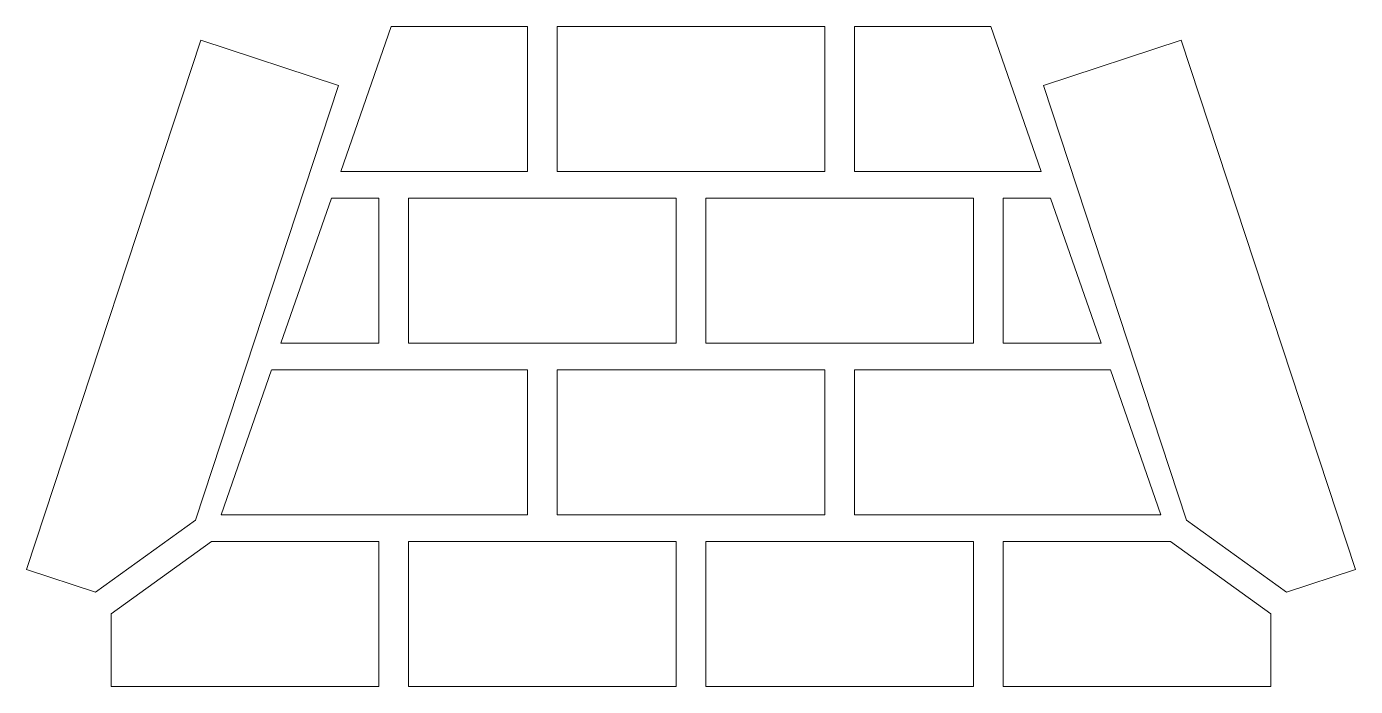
# Model space of a CAD drawing. Header units: centimetres. Extents: x -56 to 82, y -117 to 136.
# Drawn here: x -55.8 to 3.8, y 106.8 to 136.3 of the extents above; entities outside this region: 2.
import ezdxf

# ---------------------------------------------------------------- set-up
doc = ezdxf.new("R2010")
doc.units = ezdxf.units.CM
doc.layers.get('0').update_dxf_attribs({"linetype": 'CONTINUOUS', "lineweight": 0})

msp = doc.modelspace()

# ---------------------------------------------------------------- linework, layer by layer
for p, q in [((-39.437, 136.35), (-41.703, 129.85)), ((-39.437, 136.35), (-33.33, 136.35)), ((-33.33, 129.85), (-33.33, 136.35)), ((-32, 129.85), (-32, 136.35)), ((-32, 136.35), (-20, 136.35)), ((-20, 129.85), (-20, 136.35)), ((-18.67, 136.35), (-12.563, 136.35)), ((-18.67, 129.85), (-18.67, 136.35)), ((-12.563, 136.35), (-10.297, 129.85)), ((-47.983, 135.738), (-55.789, 111.988)), ((-41.808, 133.709), (-47.983, 135.738)), ((-10.192, 133.709), (-4.017, 135.738)), ((-4.017, 135.738), (3.789, 111.988)), ((-41.808, 133.709), (-48.218, 114.205)), ((-10.192, 133.709), (-3.782, 114.205)), ((-41.703, 129.85), (-33.33, 129.85)), ((-32, 129.85), (-20, 129.85)), ((-18.67, 129.85), (-10.297, 129.85)), ((-42.122, 128.65), (-44.388, 122.15)), ((-42.122, 128.65), (-40, 128.65)), ((-40, 122.15), (-40, 128.65)), ((-38.67, 128.65), (-26.67, 128.65)), ((-38.67, 122.15), (-38.67, 128.65)), ((-26.67, 122.15), (-26.67, 128.65)), ((-25.33, 122.15), (-25.33, 128.65)), ((-25.33, 128.65), (-13.33, 128.65)), ((-13.33, 122.15), (-13.33, 128.65)), ((-12, 128.65), (-9.878, 128.65)), ((-12, 122.15), (-12, 128.65)), ((-9.878, 128.65), (-7.612, 122.15)), ((-44.388, 122.15), (-40, 122.15)), ((-38.67, 122.15), (-26.67, 122.15)), ((-25.33, 122.15), (-13.33, 122.15)), ((-12, 122.15), (-7.612, 122.15)), ((-44.806, 120.95), (-47.072, 114.45)), ((-44.8, 120.95), (-33.33, 120.95)), ((-33.33, 114.45), (-33.33, 120.95)), ((-32, 114.45), (-32, 120.95)), ((-32, 120.95), (-20, 120.95)), ((-20, 114.45), (-20, 120.95)), ((-18.67, 120.95), (-7.194, 120.95)), ((-18.67, 114.45), (-18.67, 120.95)), ((-7.194, 120.95), (-4.928, 114.45)), ((-33.33, 114.45), (-47.072, 114.45)), ((-20, 114.45), (-32, 114.45)), ((-18.67, 114.45), (-4.928, 114.45)), ((-52.702, 110.973), (-48.218, 114.205)), ((0.702, 110.973), (-3.782, 114.205)), ((-52, 110), (-47.491, 113.25)), ((-40, 113.25), (-47.491, 113.25)), ((-40, 106.75), (-40, 113.25)), ((-38.67, 106.75), (-38.67, 113.25)), ((-26.67, 113.25), (-38.67, 113.25)), ((-26.67, 106.75), (-26.67, 113.25)), ((-13.33, 113.25), (-25.33, 113.25)), ((-25.33, 106.75), (-25.33, 113.25)), ((-13.33, 106.75), (-13.33, 113.25)), ((-12, 113.25), (-4.509, 113.25)), ((-12, 106.75), (-12, 113.25)), ((0, 110), (-4.509, 113.25)), ((-52.702, 110.973), (-55.789, 111.988)), ((0.702, 110.973), (3.789, 111.988)), ((-52, 106.75), (-52, 110)), ((0, 106.75), (0, 110)), ((-52, 106.75), (-40, 106.75)), ((-38.67, 106.75), (-26.67, 106.75)), ((-25.33, 106.75), (-13.33, 106.75)), ((-12, 106.75), (0, 106.75)), ((75.437, -117.09), (64.537, -80)), ((82.463, -80), (71.563, -117.09))]:
    msp.add_line(p, q)

doc.saveas('drawing.dxf')
